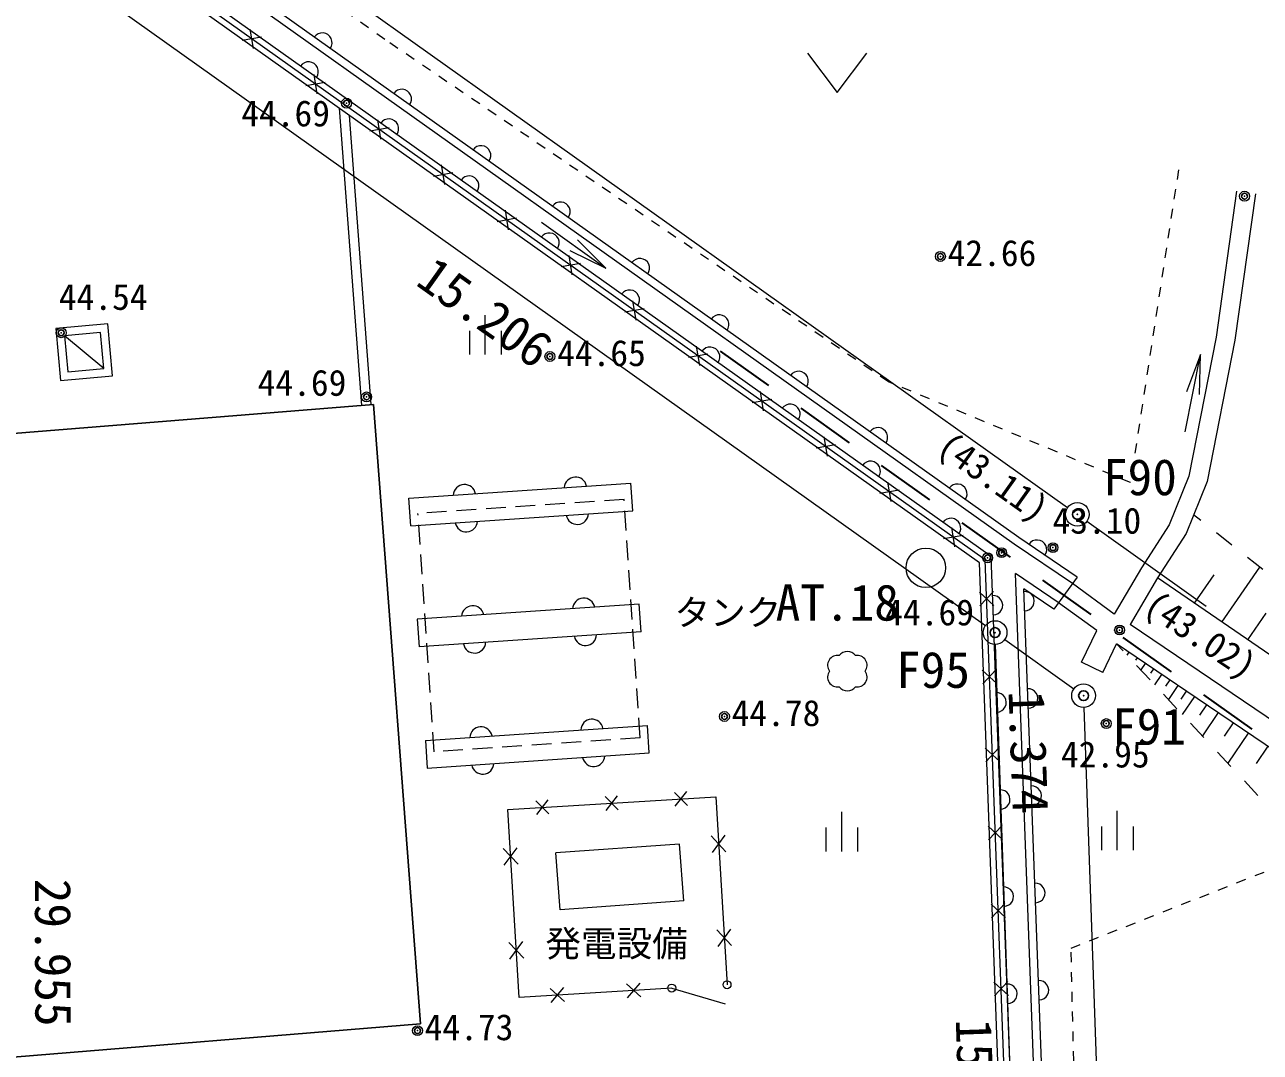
# Model space of a CAD drawing. Units: millimetres, scale not verified. Extents: x -29071210 to -28860960, y -117775216 to -117329466.
# Drawn here: x -28891784 to -28876159, y -117558885 to -117545892 of the extents above; entities that cross this region are included whole.
import ezdxf
from ezdxf.enums import TextEntityAlignment as Align

# ---------------------------------------------------------------- set-up
doc = ezdxf.new("R2010")
doc.units = ezdxf.units.MM
doc.header["$LTSCALE"] = 250
doc.header["$PDMODE"] = 32
doc.header["$PDSIZE"] = 125
for name, pattern in [('USER2', [5, 3, -2]), ('USER6', [1.5, 1, -0.5]), ('USER7', [2, 1, -1]), ('USER8', [1, 0.5, -0.5])]:
    doc.linetypes.add(name, pattern=pattern)
for name, color, linetype, lineweight in [('S-SUV', 7, 'Continuous', 13), ('S-SUV-HTXT', 7, 'Continuous', 13), ('S-SUV-ROW', 7, 'Continuous', 15), ('S-SUV-SRVR', 3, 'Continuous', 13), ('S-SUV-STR', 1, 'Continuous', 25)]:
    doc.layers.add(name, color=color, linetype=linetype, lineweight=lineweight)
doc.layers.add('S-SUV-BMK', color=7, linetype='Continuous')
doc.styles.add('ＭＳ ゴシック', font='')
doc.styles.get('ＭＳ ゴシック').set_extended_font_data('MS Gothic')

# ---------------------------------------------------------------- blocks, each defined once
blk = doc.blocks.new('荒地')
at = {"color": 7, "linetype": 'Continuous', "lineweight": 13}
for p, q in [((0, -1.25), (0, 1.25)), ((-1, 0.25), (-1, -1.25)), ((1, 0.25), (1, -1.25))]:
    blk.add_line(p, q, dxfattribs=at)
blk = doc.blocks.new('ﾌﾟﾛｯﾄﾏｰｸ-03_1')
at = {"color": 3, "linetype": 'Continuous', "lineweight": 25}
blk.add_circle((0, 0), 0.5, dxfattribs=at)
at = {"color": 3}
blk.add_point((0, 0), dxfattribs=at)
blk = doc.blocks.new('open_arrow')
at = {"color": 0, "linetype": 'Continuous', "lineweight": -2}
blk.add_lwpolyline([(7.5, 1.25), (0, 0), (7.5, -1.25)], dxfattribs=at)
blk = doc.blocks.new('植樹')
at = {"color": 7, "linetype": 'Continuous', "lineweight": 13}
for centre, radius, start, end in [((-0.5, 0.3), 0.5, 79.16209, 216.8699), ((0, 0.5), 0.499, 35.63102, 144.36898), ((0.5, 0.3), 0.5, 323.1301, 100.83791), ((-0.5, -0.3), 0.5, 143.1301, 280.83791), ((0.5, -0.3), 0.5, 259.16209, 36.8699), ((0, -0.5), 0.499, 215.63102, 324.36898)]:
    blk.add_arc(centre, radius, start, end, dxfattribs=at)
blk = doc.blocks.new('畑')
at = {"color": 7, "linetype": 'Continuous', "lineweight": 13}
for p, q in [((-1.5, 1), (0, -1)), ((0, -1), (1.5, 1))]:
    blk.add_line(p, q, dxfattribs=at)
blk = doc.blocks.new('ﾌﾟﾛｯﾄﾏｰｸ-03')
at = {"color": 7, "linetype": 'Continuous', "lineweight": 15}
blk.add_circle((0, 0), 0.5, dxfattribs=at)
at = {"color": 7}
blk.add_point((0, 0), dxfattribs=at)
blk = doc.blocks.new('ﾌﾟﾛｯﾄﾏｰｸ-02')
at = {"color": 7, "linetype": 'Continuous', "lineweight": 20}
blk.add_circle((0, 0), 0.5, dxfattribs=at)

msp = doc.modelspace()

# ---------------------------------------------------------------- linework, layer by layer
at = {"layer": 'S-SUV'}
for p, q in [((-28879269.5, -117552458.9), (-28906688.2, -117532981.2)), ((-28879212.5, -117552376.7), (-28906590.1, -117532928.2)), ((-28879637.4, -117552657.4), (-28907056.2, -117533179.8)), ((-28879563.8, -117552617.8), (-28906982.6, -117533140)), ((-28879711, -117552697.3), (-28907130.2, -117533219.1)), ((-28888891.3, -117546192.1), (-28888931.5, -117545946.7)), ((-28888788.9, -117546047.9), (-28889033.9, -117546090.8)), ((-28887982.5, -117546620.8), (-28888227.4, -117546663.7)), ((-28888084.9, -117546764.9), (-28888125.1, -117546519.6)), ((-28887521.5, -117550704.7), (-28887804.1, -117546948)), ((-28887401.9, -117550695), (-28887677, -117547038.3)), ((-28887278.5, -117547337.8), (-28887318.6, -117547092.4)), ((-28887176.1, -117547193.7), (-28887421, -117547236.5)), ((-28886472, -117547910.7), (-28886512.2, -117547665.3)), ((-28886369.6, -117547766.6), (-28886614.6, -117547809.4)), ((-28876457.7, -117547996.7), (-28876715.8, -117549841.2)), ((-28876220, -117548030), (-28876479, -117549881)), ((-28885563.2, -117548339.4), (-28885808.1, -117548382.3)), ((-28885665.6, -117548483.6), (-28885705.8, -117548238.2)), ((-28885248.4, -117548389.4), (-28884433.1, -117548968.5)), ((-28884859.1, -117549056.4), (-28884899.3, -117548811)), ((-28884756.8, -117548912.3), (-28885001.7, -117548955.2)), ((-28884052.7, -117549629.3), (-28884092.9, -117549383.9)), ((-28883950.3, -117549485.2), (-28884195.3, -117549528)), ((-28890733.5, -117549673.3), (-28891390.7, -117549733.5)), ((-28891390.7, -117549733.5), (-28891330.5, -117550390.7)), ((-28890673.3, -117550330.5), (-28890733.5, -117549673.3)), ((-28890824, -117549782), (-28891282, -117549824)), ((-28891282, -117549824), (-28891240, -117550282)), ((-28890782, -117550240), (-28891282, -117549824)), ((-28890782, -117550240), (-28890824, -117549782)), ((-28876715.8, -117549841.2), (-28877061, -117551598.1)), ((-28876479, -117549881), (-28876830, -117551667)), ((-28883143.9, -117550058.1), (-28883388.8, -117550100.9)), ((-28883246.3, -117550202.2), (-28883286.5, -117549956.8)), ((-28877107.2, -117551041.5), (-28876914.3, -117550060.2)), ((-28891330.5, -117550390.7), (-28890673.3, -117550330.5)), ((-28891240, -117550282), (-28890782, -117550240)), ((-28882439.8, -117550775), (-28882480, -117550529.7)), ((-28882337.5, -117550630.9), (-28882582.4, -117550673.8)), ((-28881633.4, -117551347.9), (-28881673.6, -117551102.5)), ((-28881531, -117551203.8), (-28881776, -117551246.6)), ((-28877061, -117551598.1), (-28877312, -117552216.1)), ((-28886924.8, -117551878.9), (-28884118, -117551688)), ((-28884094.3, -117552037.2), (-28884118, -117551688)), ((-28880724.6, -117551776.7), (-28880969.5, -117551819.5)), ((-28880827, -117551920.8), (-28880867.2, -117551675.4)), ((-28876830, -117551667), (-28877098, -117552327)), ((-28886901.1, -117552228), (-28886924.8, -117551878.9)), ((-28886901.1, -117552228), (-28884094.3, -117552037.2)), ((-28880020.5, -117552493.7), (-28880060.7, -117552248.3)), ((-28877312, -117552216.1), (-28877661.4, -117552760.2)), ((-28879918.2, -117552349.5), (-28880163.1, -117552392.4)), ((-28878474.1, -117552876.9), (-28879212.5, -117552376.7)), ((-28877098, -117552327), (-28877457, -117552886)), ((-28878533.1, -117552957.7), (-28879269.5, -117552458.9)), ((-28878572, -117583333), (-28879711, -117552697.3)), ((-28878500.8, -117583230.3), (-28879637.4, -117552657.4)), ((-28878422.1, -117583327.4), (-28879563.8, -117552617.8)), ((-28878122.3, -117583317.3), (-28879255.7, -117552830.6)), ((-28878701.3, -117553206.1), (-28879255.7, -117552830.6)), ((-28878474.1, -117552876.9), (-28878769.1, -117553281)), ((-28877661.4, -117552760.2), (-28878005.3, -117553343.2)), ((-28877457, -117552886), (-28877804.9, -117553475.9)), ((-28872480.2, -117556303), (-28877457, -117552886)), ((-28876990.8, -117553206.1), (-28876744.2, -117552847.1)), ((-28876643.3, -117553444.7), (-28876166.3, -117552749.8)), ((-28878769.1, -117553281), (-28879148.5, -117553024)), ((-28878022.4, -117583312.6), (-28879148.5, -117553024)), ((-28878005.3, -117553343.2), (-28878533.1, -117552957.7)), ((-28879527.5, -117553234.4), (-28879710.7, -117553066.6)), ((-28879704.2, -117553241), (-28879534, -117553060.1)), ((-28884013.9, -117553219.4), (-28886820.7, -117553410.3)), ((-28883990.1, -117553568.6), (-28884013.9, -117553219.4)), ((-28878228, -117553552), (-28878710, -117553200)), ((-28878053.9, -117553307.6), (-28878055.5, -117553306.5)), ((-28876315.3, -117553669.9), (-28876084.3, -117553333.4)), ((-28886820.7, -117553410.3), (-28886797, -117553759.4)), ((-28876787.9, -117554163.5), (-28877804.9, -117553475.9)), ((-28883990.1, -117553568.6), (-28886797, -117553759.4)), ((-28878419, -117553952), (-28878228, -117553552)), ((-28878148.3, -117554081.3), (-28877976.7, -117553721.9)), ((-28876956, -117554412), (-28877976.7, -117553721.9)), ((-28877924.9, -117553756.9), (-28877928.9, -117553762.8)), ((-28878148.3, -117554081.3), (-28878419, -117553952)), ((-28877821.4, -117553826.9), (-28877845.4, -117553862.5)), ((-28877717.8, -117553896.9), (-28877737.8, -117553926.6)), ((-28877614.3, -117553967), (-28877670.4, -117554050)), ((-28879490.9, -117554220.6), (-28879674, -117554052.8)), ((-28879667.5, -117554227.2), (-28879497.3, -117554046.3)), ((-28877510.7, -117554037), (-28877546.8, -117554090.3)), ((-28877407.1, -117554107), (-28877495.3, -117554237.4)), ((-28877303.6, -117554177), (-28877355.7, -117554254.1)), ((-28877200, -117554247), (-28877320.3, -117554424.9)), ((-28872450.7, -117557097.4), (-28876787.9, -117554163.5)), ((-28877096.5, -117554317), (-28877164.6, -117554417.8)), ((-28876992.9, -117554387), (-28877145.3, -117554612.4)), ((-28872436.9, -117557469), (-28876956, -117554412)), ((-28876839.6, -117554490.7), (-28876927.7, -117554620.9)), ((-28876692.6, -117554590.2), (-28876891.5, -117554884.2)), ((-28886716.6, -117554941.7), (-28883909.7, -117554750.8)), ((-28883886, -117555100), (-28883909.7, -117554750.8)), ((-28876502, -117554719.1), (-28876616.2, -117554887.9)), ((-28876311.4, -117554848), (-28876569.3, -117555229.2)), ((-28886716.6, -117554941.7), (-28886692.8, -117555290.9)), ((-28879454.2, -117555206.8), (-28879637.3, -117555039.1)), ((-28879630.8, -117555213.4), (-28879460.7, -117555032.5)), ((-28876064.2, -117555015.2), (-28876212.3, -117555234.1)), ((-28886692.8, -117555290.9), (-28883886, -117555100)), ((-28885675, -117555814), (-28883046, -117555655)), ((-28885309.1, -117555880.3), (-28885164.8, -117555694.7)), ((-28884443.4, -117555651.1), (-28884277.8, -117555817.9)), ((-28884432.7, -117555827.3), (-28884288.5, -117555641.7)), ((-28883567, -117555598.1), (-28883401.5, -117555764.9)), ((-28883556.4, -117555774.3), (-28883412.2, -117555588.7)), ((-28883046, -117555655), (-28882902.3, -117558031.2)), ((-28885531.3, -117558190.2), (-28885675, -117555814)), ((-28885319.7, -117555704.1), (-28885154.2, -117555870.9)), ((-28883104.5, -117556149.2), (-28882915.6, -117556348.6)), ((-28882928.3, -117556138.6), (-28883091.8, -117556359.2)), ((-28879417.5, -117556193.1), (-28879600.7, -117556025.3)), ((-28879594.2, -117556199.6), (-28879424, -117556018.7)), ((-28885544.6, -117556507.8), (-28885733.5, -117556308.5)), ((-28885720.8, -117556518.5), (-28885557.3, -117556297.9)), ((-28883501.5, -117556252), (-28885065.5, -117556364)), ((-28883450, -117556971), (-28883501.5, -117556252)), ((-28885014, -117557083), (-28885065.5, -117556364)), ((-28883450, -117556971), (-28885014, -117557083)), ((-28879380.9, -117557179.3), (-28879564, -117557011.5)), ((-28879557.5, -117557185.8), (-28879387.3, -117557004.9)), ((-28883032.7, -117557337.3), (-28882843.8, -117557536.6)), ((-28882856.5, -117557326.7), (-28883020, -117557547.3)), ((-28885472.8, -117557695.9), (-28885661.7, -117557496.6)), ((-28885649, -117557706.6), (-28885485.5, -117557485.9)), ((-28883992.9, -117558185.5), (-28884174.1, -117558019.7)), ((-28884003.5, -117558009.4), (-28884163.4, -117558195.8)), ((-28879344.2, -117558165.5), (-28879527.3, -117557997.7)), ((-28879520.8, -117558172.1), (-28879350.7, -117557991.2)), ((-28883601, -117558073.4), (-28885531.3, -117558190.2)), ((-28884958, -117558243.9), (-28885139.2, -117558078)), ((-28884968.6, -117558067.7), (-28885128.6, -117558254.2)), ((-28883601, -117558073.4), (-28882924.2, -117558274.3))]:
    msp.add_line(p, q, dxfattribs=at)
at = {"layer": 'S-SUV', "linetype": 'USER6'}
for p, q in [((-28884204.2, -117551894.3), (-28886811.5, -117552071.6)), ((-28883999.3, -117554907.2), (-28884204.2, -117551894.3)), ((-28886606.6, -117555084.5), (-28886811.5, -117552071.6)), ((-28883999.3, -117554907.2), (-28886606.6, -117555084.5))]:
    msp.add_line(p, q, dxfattribs=at)
at = {"layer": 'S-SUV', "linetype": 'USER7'}
for p, q in [((-28875733, -117553092), (-28877001.7, -117552089.9)), ((-28875506, -117556368), (-28877976.7, -117553721.9))]:
    msp.add_line(p, q, dxfattribs=at)
at = {"layer": 'S-SUV', "linetype": 'USER8'}
for p, q in [((-28878552, -117557567), (-28875506, -117556368)), ((-28878054, -117578490), (-28878552, -117557567))]:
    msp.add_line(p, q, dxfattribs=at)
msp.add_lwpolyline([(-28877193, -117547726), (-28877802, -117551680), (-28880861, -117550407), (-28887231, -117546078), (-28898071, -117538367), (-28903965, -117534128), (-28905318, -117532825), (-28905890, -117531269), (-28906100, -117528902), (-28906054, -117525400), (-28905272, -117524413), (-28902671, -117525767), (-28898452.1, -117528706.3)], dxfattribs=at)
at = {"layer": 'S-SUV'}
for centre in [(-28883601, -117558073.4), (-28882902.3, -117558031.2)]:
    msp.add_circle(centre, 50, dxfattribs=at)
for centre, radius, start, end in [((-28888019.8, -117546117.9), 123.1, 323.74364, 145.47785), ((-28888195.4, -117546485.6), 124.6, 324.41154, 144.80994), ((-28887016.1, -117546830.9), 123.1, 323.74364, 145.47785), ((-28887179.9, -117547207), 124.6, 324.41154, 144.80994), ((-28886012.3, -117547544), 123.1, 323.74364, 145.47785), ((-28886164.4, -117547928.3), 124.6, 324.41154, 144.80994), ((-28885008.6, -117548257), 123.1, 323.74364, 145.47785), ((-28885148.9, -117548649.7), 124.6, 324.41154, 144.80994), ((-28884004.9, -117548970), 123.1, 323.74364, 145.47785), ((-28884133.4, -117549371.1), 124.6, 324.41154, 144.80994), ((-28883001.1, -117549683.1), 123.1, 323.74364, 145.47785), ((-28883117.9, -117550092.5), 124.6, 324.41154, 144.80994), ((-28881997.4, -117550396.1), 123.1, 323.74364, 145.47785), ((-28882102.4, -117550813.9), 124.6, 324.41154, 144.80994), ((-28880993.7, -117551109.1), 123.1, 323.74364, 145.47785), ((-28881086.9, -117551535.3), 124.6, 324.41154, 144.80994), ((-28884818.6, -117551752.3), 141.7, 10.6391, 177.14061), ((-28886222, -117551847.7), 141.7, 10.6391, 177.14061), ((-28879989.9, -117551822.2), 123.1, 323.74364, 145.47785), ((-28884797.1, -117552068.3), 141.7, 190.6391, 357.14061), ((-28886200.5, -117552163.7), 141.7, 190.6391, 357.14061), ((-28880071.3, -117552256.7), 124.6, 324.41154, 144.80994), ((-28878982.7, -117552530.1), 123.1, 325.02028, 146.75448), ((-28884714.4, -117553283.7), 141.7, 10.6391, 177.14061), ((-28879538.9, -117553231.9), 122.9, 271.1694, 93.08897), ((-28879140.7, -117553181), 123.1, 271.23797, 93.02041), ((-28886117.9, -117553379.2), 141.7, 10.6391, 177.14061), ((-28884693, -117553599.7), 141.7, 190.6391, 357.14061), ((-28886096.4, -117553695.1), 141.7, 190.6391, 357.14061), ((-28879095, -117554410.9), 123.1, 271.23797, 93.02041), ((-28879493.3, -117554460.3), 122.9, 271.1694, 93.08897), ((-28884610.3, -117554815.1), 141.7, 10.6391, 177.14061), ((-28886013.7, -117554910.6), 141.7, 10.6391, 177.14061), ((-28884588.8, -117555131.1), 141.7, 190.6391, 357.14061), ((-28885992.2, -117555226.5), 141.7, 190.6391, 357.14061), ((-28879049.3, -117555640.7), 123.1, 271.23797, 93.02041), ((-28879447.6, -117555688.7), 122.9, 271.1694, 93.08897), ((-28879003.5, -117556870.6), 123.1, 271.23797, 93.02041), ((-28879401.9, -117556917.1), 122.9, 271.1694, 93.08897), ((-28879356.3, -117558145.4), 122.9, 271.1694, 93.08897), ((-28878957.8, -117558100.4), 123.1, 271.23797, 93.02041)]:
    msp.add_arc(centre, radius, start, end, dxfattribs=at)
at = {"layer": 'S-SUV-ROW'}
for p, q in [((-28906507.2, -117532141.3), (-28878595.1, -117551996.1)), ((-28879634.9, -117553491.1), (-28891781.6, -117544850.8)), ((-28878350.6, -117552170), (-28876843.1, -117553242.3)), ((-28879390.5, -117553665.1), (-28878515.6, -117554288.5)), ((-28878982.2, -117568888.1), (-28879507.5, -117553728)), ((-28878388.2, -117554525.4), (-28877891.9, -117568848.9))]:
    msp.add_line(p, q, dxfattribs=at)
at = {"layer": 'S-SUV-ROW', "linetype": 'USER2', "lineweight": 30}
msp.add_line((-28882989, -117550017.6), (-28870597.9, -117558831.8), dxfattribs=at)
at = {"layer": 'S-SUV-STR'}
for p, q in [((-28887374.2, -117550692.8), (-28898192.3, -117551567.8)), ((-28886777.9, -117558526.9), (-28887374.2, -117550692.8)), ((-28897564, -117559404.9), (-28886777.9, -117558526.9))]:
    msp.add_line(p, q, dxfattribs=at)

# ---------------------------------------------------------------- block references
at = {"layer": 'S-SUV'}
for name, p, xscale, yscale in [('畑', (-28881510.9, -117546499.7), 250, 250), ('荒地', (-28885959.1, -117549813.7), 200, 200), ('植樹', (-28881381, -117554066), 250, 250), ('荒地', (-28881451.7, -117556094.1), 200, 200), ('荒地', (-28877968.5, -117556080.8), 200, 200)]:
    msp.add_blockref(name, p, dxfattribs=dict(at, xscale=xscale, yscale=yscale))
at = {"layer": 'S-SUV', "xscale": 66.7, "yscale": 66.7}
for p, rotation in [((-28884433.1, -117548968.5), 144.6), ((-28876914.3, -117550060.2), 258.9)]:
    msp.add_blockref('open_arrow', p, dxfattribs=dict(at, rotation=rotation))
at = {"layer": 'S-SUV-BMK', "xscale": 300, "yscale": 300}
for p in [(-28878472.8, -117552083.1), (-28879512.7, -117553578.1), (-28878393.4, -117554375.5)]:
    msp.add_blockref('ﾌﾟﾛｯﾄﾏｰｸ-03', p, dxfattribs=at)
at = {"layer": 'S-SUV-SRVR'}
for name, p, xscale, yscale in [('ﾌﾟﾛｯﾄﾏｰｸ-03_1', (-28887714, -117546884), 75, 75), ('ﾌﾟﾛｯﾄﾏｰｸ-03_1', (-28876358.1, -117548060.1), 75, 75), ('ﾌﾟﾛｯﾄﾏｰｸ-03_1', (-28880204, -117548822), 75, 75), ('ﾌﾟﾛｯﾄﾏｰｸ-03_1', (-28891322.5, -117549786.8), 75, 75), ('ﾌﾟﾛｯﾄﾏｰｸ-03_1', (-28885142, -117550087), 75, 75), ('ﾌﾟﾛｯﾄﾏｰｸ-03_1', (-28887461, -117550597.7), 75, 75), ('ﾌﾟﾛｯﾄﾏｰｸ-02', (-28880387.8, -117552758.7), 500, 500), ('ﾌﾟﾛｯﾄﾏｰｸ-03_1', (-28879607.5, -117552632.3), 75, 75), ('ﾌﾟﾛｯﾄﾏｰｸ-03_1', (-28879429.4, -117552568), 75, 75), ('ﾌﾟﾛｯﾄﾏｰｸ-03_1', (-28878780.5, -117552504), 75, 75), ('ﾌﾟﾛｯﾄﾏｰｸ-03_1', (-28877938.2, -117553545.5), 75, 75), ('ﾌﾟﾛｯﾄﾏｰｸ-03_1', (-28882935, -117554639), 75, 75), ('ﾌﾟﾛｯﾄﾏｰｸ-03_1', (-28878106.7, -117554728.3), 75, 75), ('ﾌﾟﾛｯﾄﾏｰｸ-03_1', (-28886816.5, -117558611), 75, 75)]:
    msp.add_blockref(name, p, dxfattribs=dict(at, xscale=xscale, yscale=yscale))

# ---------------------------------------------------------------- texts
at = {"layer": 'S-SUV-BMK', "style": 'ＭＳ ゴシック'}
for s, p in [('F90', (-28878149, -117551383)), ('F95', (-28880765.4, -117553819.3)), ('F91', (-28878034.2, -117554535.7))]:
    msp.add_text(s, height=458.2, dxfattribs=at).set_placement(p, align=Align.TOP_LEFT)
at = {"layer": 'S-SUV-HTXT', "style": 'ＭＳ ゴシック'}
for s, rotation, p in [('15.206', 324.575, (-28885961.8, -117549527.5)), ('1.374', 271.984, (-28879086.4, -117555091.6)), ('29.955', 270.195, (-28891422.6, -117557625)), ('15.469', 271.984, (-28879748.8, -117559396.3))]:
    msp.add_text(s, height=458.2, rotation=rotation, dxfattribs=at).set_placement(p, align=Align.MIDDLE_CENTER)
for s, p in [('タンク', (-28882890.6, -117553323.1)), ('発電設備', (-28884299.5, -117557509.9))]:
    msp.add_text(s, height=329.9, dxfattribs=at).set_placement(p, align=Align.MIDDLE_CENTER)
at = {"layer": 'S-SUV-SRVR', "style": 'ＭＳ ゴシック'}
for s, p in [('44.69', (-28889045.6, -117547276.8)), ('42.66', (-28880113.1, -117549042.2)), ('44.54', (-28891351.8, -117549596.3)), ('44.65', (-28885051.1, -117550307.2)), ('44.69', (-28888837.8, -117550682.9)), ('44.69', (-28880901.7, -117553585.7)), ('44.78', (-28882844.2, -117554859.1)), ('42.95', (-28878680.1, -117555382.8)), ('44.73', (-28886725.7, -117558831.2))]:
    msp.add_text(s, height=329.9, dxfattribs=at).set_placement(p, align=Align.BOTTOM_LEFT)
for s, rotation, p in [('(43.11)', 324.611, (-28879686.8, -117551825.4)), ('(43.02)', 325.937, (-28877060.9, -117553827.6))]:
    msp.add_text(s, height=329.9, rotation=rotation, dxfattribs=at).set_placement(p, align=Align.BOTTOM_CENTER)
msp.add_text('43.10', height=329.9, dxfattribs=at).set_placement((-28878225.3, -117552162.3), align=Align.MIDDLE_CENTER)
at = {"layer": 'S-SUV-SRVR', "color": 7, "style": 'ＭＳ ゴシック'}
msp.add_text('AT.18', height=458.2, dxfattribs=at).set_placement((-28882287.6, -117552968.7), align=Align.TOP_LEFT)

doc.saveas('drawing.dxf')
